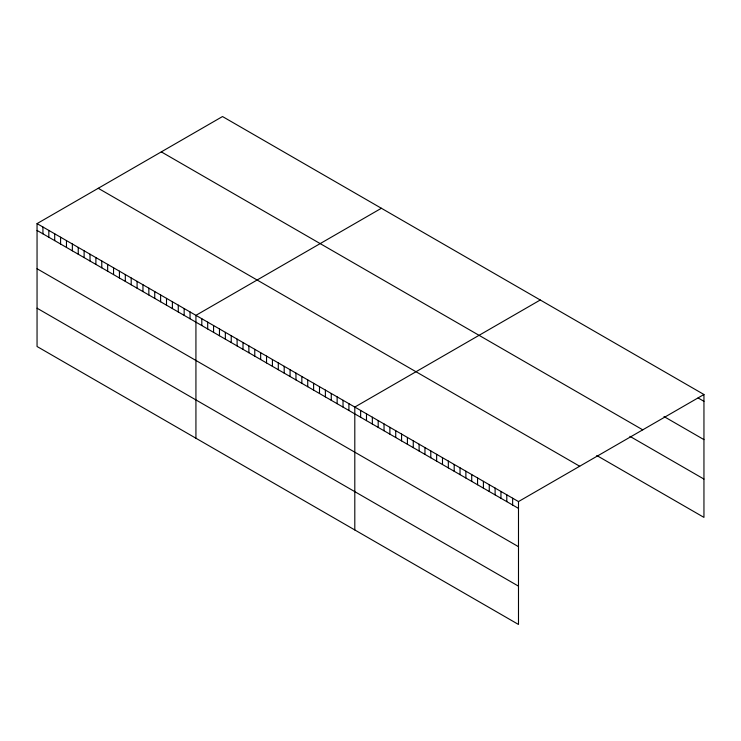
<?xml version="1.0" encoding="UTF-8"?>
<svg xmlns="http://www.w3.org/2000/svg" width="741" height="741" viewBox="0 0 741 741"><rect width="100%" height="100%" fill="white"/><g stroke="black" fill="none" stroke-linecap="round" stroke-linejoin="round"><path stroke-width="1.11" d="M37.05 223.615L518.487 501.574L518.487 624.459L37.05 346.501L37.05 223.615L222.513 116.541L703.95 394.499L703.95 517.385L596.774 455.502M381.383 208.267L195.93 315.342L195.93 438.227M540.263 299.994L354.8 407.068L354.8 529.954M518.487 501.574L703.95 394.499M698.105 397.945L703.95 401.316M664.001 416.553L703.95 439.617M161.306 151.877L642.753 429.836M629.896 436.329L703.95 479.075M98.247 188.288L579.694 466.246M37.05 230.432L518.487 508.391M37.05 268.733L518.487 546.691M37.05 308.2L518.487 586.15M512.642 498.202L512.642 505.019M506.798 494.831L506.798 501.638M500.953 491.45L500.953 498.267M495.108 488.078L495.108 494.886M489.264 484.697L489.264 491.515M483.41 481.326L483.41 488.143M477.565 477.954L477.565 484.762M471.721 474.573L471.721 481.391M465.876 471.202L465.876 478.01M460.031 467.821L460.031 474.638M454.187 464.45L454.187 471.267M448.333 461.078L448.333 467.886M442.488 457.697L442.488 464.514M436.644 454.326L436.644 461.134M430.799 450.945L430.799 457.762M424.954 447.573L424.954 454.39M419.11 444.202L419.11 451.01M413.265 440.821L413.265 447.638M407.411 437.449L407.411 444.267M401.566 434.069L401.566 440.886M395.722 430.697L395.722 437.514M389.877 427.325L389.877 434.133M384.033 423.945L384.033 430.762M378.188 420.573L378.188 427.39M372.343 417.192L372.343 424.009M366.489 413.821L366.489 420.638M360.645 410.449L360.645 417.257M348.918 403.678L348.918 410.486M343.027 400.279L343.027 407.087M337.146 396.88L337.146 403.697M331.264 393.48L331.264 400.297M325.382 390.081L325.382 396.898M319.491 386.691L319.491 393.499M313.61 383.292L313.61 390.109M307.728 379.892L307.728 386.709M301.846 376.493L301.846 383.31M295.955 373.103L295.955 379.911M290.074 369.703L290.074 376.511M284.192 366.304L284.192 373.121M278.301 362.905L278.301 369.722M272.419 359.505L272.419 366.323M266.538 356.115L266.538 362.923M260.656 352.716L260.656 359.533M254.765 349.317L254.765 356.134M248.883 345.917L248.883 352.735M243.002 342.527L243.002 349.335M237.111 339.128L237.111 345.945M231.229 335.729L231.229 342.546M225.347 332.329L225.347 339.146M219.466 328.93L219.466 335.747M213.575 325.54L213.575 332.348M207.693 322.14L207.693 328.958M201.811 318.741L201.811 325.558M190.039 311.952L190.039 318.76M184.157 308.552L184.157 315.37M178.275 305.153L178.275 311.97M172.384 301.754L172.384 308.571M166.503 298.364L166.503 305.172M160.621 294.964L160.621 301.772M154.739 291.565L154.739 298.382M148.848 288.166L148.848 294.983M142.967 284.766L142.967 291.584M137.085 281.376L137.085 288.184M131.194 277.977L131.194 284.794M125.312 274.578L125.312 281.395M119.431 271.178L119.431 277.995M113.549 267.788L113.549 274.596M107.658 264.389L107.658 271.197M101.776 260.989L101.776 267.807M95.895 257.59L95.895 264.407M90.013 254.191L90.013 261.008M84.122 250.801L84.122 257.609M78.24 247.401L78.24 254.219M72.359 244.002L72.359 250.819M66.468 240.603L66.468 247.42M60.586 237.213L60.586 244.021M54.704 233.813L54.704 240.621M48.823 230.414L48.823 237.231M42.932 227.015L42.932 233.832"/></g></svg>
